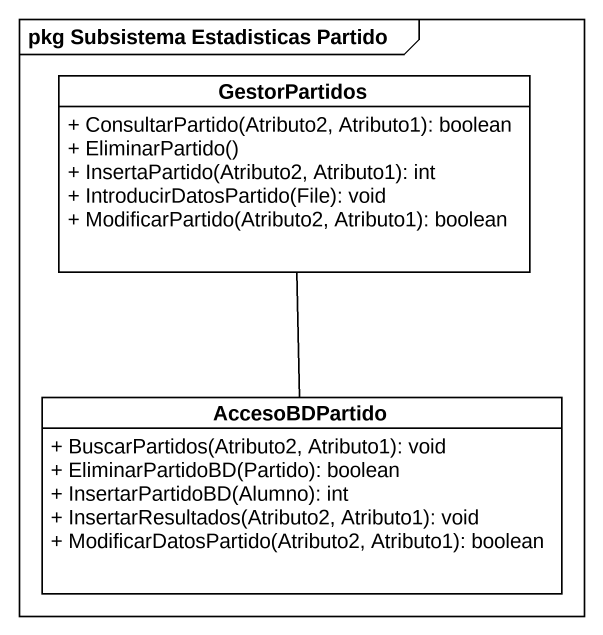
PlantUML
@startuml
mainframe pkg Subsistema Estadisticas Partido
hide circle
hide empty members
skinparam classAttributeIconSize 0
class GestorPartidos {
  + ConsultarPartido(Atributo2, Atributo1): boolean
  + EliminarPartido()
  + InsertaPartido(Atributo2, Atributo1): int
  + IntroducirDatosPartido(File): void
  + ModificarPartido(Atributo2, Atributo1): boolean
}
class AccesoBDPartido {
  + BuscarPartidos(Atributo2, Atributo1): void
  + EliminarPartidoBD(Partido): boolean
  + InsertarPartidoBD(Alumno): int
  + InsertarResultados(Atributo2, Atributo1): void
  + ModificarDatosPartido(Atributo2, Atributo1): boolean
}
GestorPartidos -- AccesoBDPartido
@enduml
